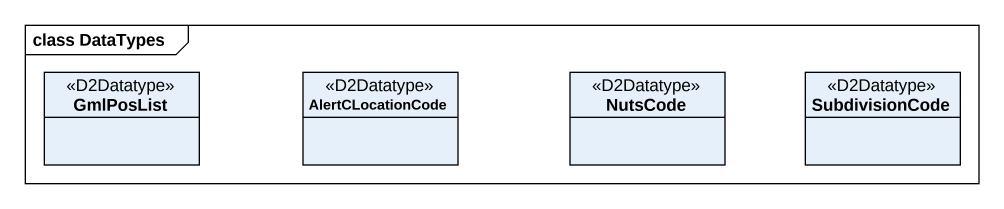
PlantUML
@startuml
mainframe class DataTypes
hide circle
hide empty members
class GmlPosList <<D2Datatype>>
class AlertCLocationCode <<D2Datatype>>
class NutsCode <<D2Datatype>>
class SubdivisionCode <<D2Datatype>>
@enduml
